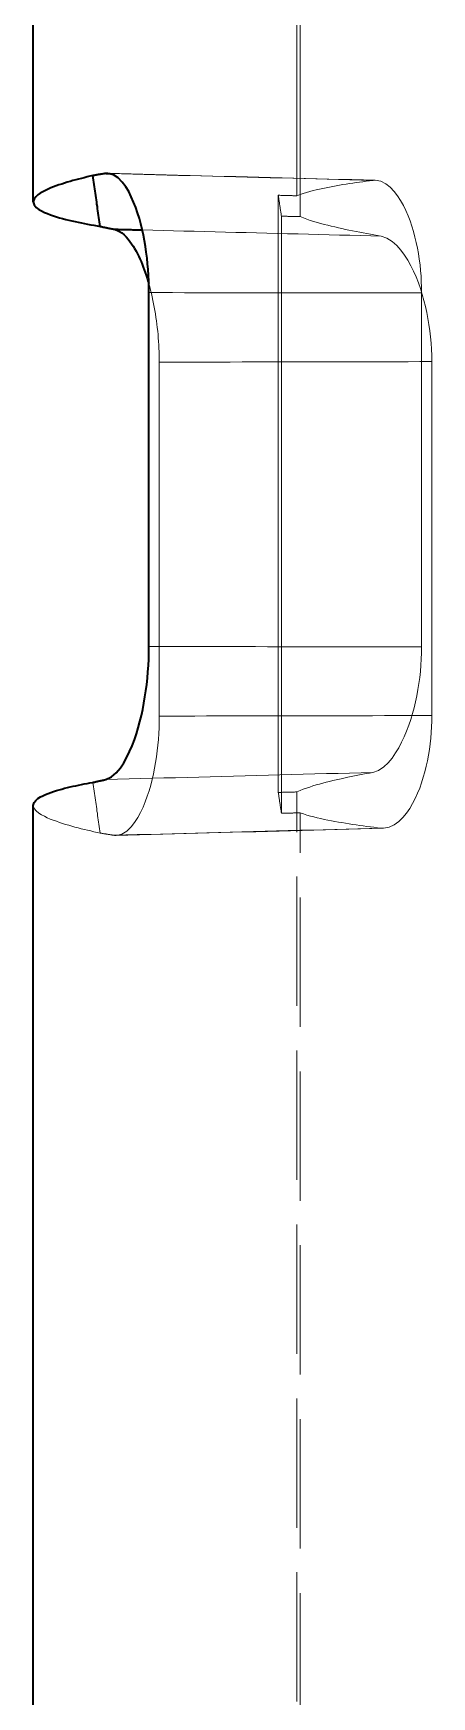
# Model space of a CAD drawing. Header units: millimetres. Extents: x 10 to 410, y 10 to 287.
# Drawn here: x 204.17 to 206.41, y 217.6 to 226.93 of the extents above; entities that cross this region are included whole.
import ezdxf

# ---------------------------------------------------------------- set-up
doc = ezdxf.new("R2010")
doc.units = ezdxf.units.MM
doc.linetypes.add('DASHED', pattern=[0.75, 0.5, -0.25])
doc.layers.add('HIDDEN', color=8, linetype='DASHED', lineweight=18)
doc.layers.add('VISIBLE', color=7, linetype='CONTINUOUS', lineweight=35)

msp = doc.modelspace()

# ---------------------------------------------------------------- linework, layer by layer
at = {"layer": 'HIDDEN'}
for points in [[(205.652, 226.0141), (205.652, 226.294), (205.652, 226.5738), (205.652, 226.8537), (205.652, 227.1335), (205.652, 227.4134), (205.652, 227.6932), (205.652, 227.9731), (205.652, 228.253), (205.652, 228.5328), (205.652, 228.8127), (205.652, 229.0925), (205.652, 229.3724), (205.652, 229.6522), (205.652, 229.9321), (205.652, 230.2119), (205.652, 230.4918), (205.652, 230.7717), (205.652, 231.0515), (205.652, 231.3314), (205.652, 231.6112), (205.652, 231.8911), (205.652, 232.1709), (205.652, 232.4508)], [(205.6693, 225.8973), (205.6693, 226.1771), (205.6693, 226.457), (205.6693, 226.7369), (205.6693, 227.0167), (205.6693, 227.2966), (205.6693, 227.5764), (205.6693, 227.8563), (205.6693, 228.1361), (205.6693, 228.416), (205.6693, 228.6958), (205.6693, 228.9757), (205.6693, 229.2556), (205.6693, 229.5354), (205.6693, 229.8153), (205.6693, 230.0951), (205.6693, 230.375), (205.6693, 230.6548), (205.6693, 230.9347), (205.6693, 231.2145), (205.6693, 231.4944), (205.6693, 231.7742), (205.6693, 232.0541), (205.6693, 232.334)], [(206.0911, 226.1013), (206.0259, 226.103), (205.9607, 226.1047), (205.8954, 226.1063), (205.8302, 226.108), (205.765, 226.1097), (205.6998, 226.1114), (205.6345, 226.113), (205.5693, 226.1147), (205.5041, 226.1164), (205.4388, 226.1181), (205.3736, 226.1198), (205.3084, 226.1214), (205.2431, 226.1231), (205.1779, 226.1248), (205.1127, 226.1265), (205.0475, 226.1282), (204.9822, 226.1298), (204.917, 226.1315), (204.8518, 226.1332), (204.7865, 226.1349), (204.7213, 226.1366), (204.6561, 226.1382), (204.5909, 226.1399)], [(204.6028, 226.1385), (204.6669, 226.1369), (204.731, 226.1352), (204.7952, 226.1336), (204.8593, 226.1319), (204.9234, 226.1303), (204.9876, 226.1287), (205.0517, 226.127), (205.1158, 226.1254), (205.1799, 226.1237), (205.2441, 226.1221), (205.3082, 226.1204), (205.3723, 226.1188), (205.4365, 226.1171), (205.5006, 226.1155), (205.5647, 226.1138), (205.6288, 226.1122), (205.693, 226.1105), (205.7571, 226.1089), (205.8212, 226.1072), (205.8854, 226.1056), (205.9495, 226.1039), (206.0136, 226.1023), (206.0777, 226.1006)], [(206.0777, 226.1006), (206.059, 226.0982), (206.0402, 226.0958), (206.0214, 226.0932), (206.0027, 226.0907), (205.9839, 226.088), (205.9652, 226.0853), (205.9465, 226.0824), (205.9278, 226.0795), (205.9091, 226.0765), (205.8904, 226.0734), (205.8717, 226.0701), (205.8531, 226.0667), (205.8345, 226.0632), (205.8159, 226.0596), (205.7974, 226.0557), (205.7789, 226.0516), (205.7605, 226.0474), (205.7421, 226.0428), (205.7238, 226.038), (205.7056, 226.0328), (205.6875, 226.0272), (205.6696, 226.021), (205.652, 226.0141)], [(206.0911, 226.1013), (206.0905, 226.1013), (206.09, 226.1013), (206.0894, 226.1013), (206.0888, 226.1013), (206.0882, 226.1013), (206.0876, 226.1013), (206.087, 226.1013), (206.0865, 226.1013), (206.0859, 226.1013), (206.0853, 226.1013), (206.0847, 226.1012), (206.0841, 226.1012), (206.0835, 226.1012), (206.083, 226.1011), (206.0824, 226.1011), (206.0818, 226.1011), (206.0812, 226.101), (206.0806, 226.101), (206.0801, 226.1009), (206.0795, 226.1008), (206.0789, 226.1008), (206.0783, 226.1007), (206.0777, 226.1006)], [(206.3513, 225.4697), (206.3509, 225.5013), (206.3498, 225.5329), (206.3481, 225.5644), (206.3456, 225.5959), (206.3424, 225.6273), (206.3384, 225.6586), (206.3336, 225.6898), (206.328, 225.7209), (206.3216, 225.7518), (206.3143, 225.7826), (206.3061, 225.8131), (206.297, 225.8433), (206.2868, 225.8732), (206.2754, 225.9026), (206.2628, 225.9316), (206.2489, 225.9599), (206.2334, 225.9875), (206.2161, 226.0139), (206.1968, 226.0388), (206.1749, 226.0616), (206.1501, 226.0811), (206.122, 226.0953), (206.0911, 226.1013)], [(205.5472, 226.017), (205.5517, 226.0169), (205.5563, 226.0167), (205.5608, 226.0166), (205.5654, 226.0165), (205.57, 226.0164), (205.5745, 226.0162), (205.5791, 226.0161), (205.5836, 226.016), (205.5882, 226.0159), (205.5927, 226.0157), (205.5973, 226.0156), (205.6019, 226.0155), (205.6064, 226.0154), (205.611, 226.0152), (205.6155, 226.0151), (205.6201, 226.015), (205.6246, 226.0149), (205.6292, 226.0147), (205.6337, 226.0146), (205.6383, 226.0145), (205.6429, 226.0144), (205.6474, 226.0142), (205.652, 226.0141)], [(205.5646, 225.8998), (205.5638, 225.9049), (205.5631, 225.91), (205.5623, 225.9151), (205.5615, 225.9202), (205.5608, 225.9253), (205.56, 225.9304), (205.5593, 225.9355), (205.5585, 225.9406), (205.5578, 225.9457), (205.557, 225.9508), (205.5562, 225.9558), (205.5555, 225.9609), (205.5547, 225.966), (205.554, 225.9711), (205.5532, 225.9762), (205.5525, 225.9813), (205.5517, 225.9864), (205.551, 225.9915), (205.5502, 225.9966), (205.5494, 226.0017), (205.5487, 226.0068), (205.5479, 226.0119), (205.5472, 226.017)], [(205.5472, 222.6695), (205.5472, 222.8151), (205.5472, 222.9606), (205.5472, 223.1062), (205.5472, 223.2517), (205.5472, 223.3972), (205.5472, 223.5428), (205.5472, 223.6883), (205.5472, 223.8339), (205.5472, 223.9794), (205.5472, 224.1249), (205.5472, 224.2705), (205.5472, 224.416), (205.5472, 224.5616), (205.5472, 224.7071), (205.5472, 224.8527), (205.5472, 224.9982), (205.5472, 225.1437), (205.5472, 225.2893), (205.5472, 225.4348), (205.5472, 225.5804), (205.5472, 225.7259), (205.5472, 225.8714), (205.5472, 226.017)], [(205.6693, 225.8973), (205.6648, 225.8974), (205.6602, 225.8975), (205.6557, 225.8976), (205.6511, 225.8977), (205.6465, 225.8978), (205.642, 225.8979), (205.6374, 225.8981), (205.6329, 225.8982), (205.6283, 225.8983), (205.6238, 225.8984), (205.6192, 225.8985), (205.6147, 225.8986), (205.6101, 225.8987), (205.6056, 225.8988), (205.601, 225.8989), (205.5964, 225.899), (205.5919, 225.8991), (205.5873, 225.8993), (205.5828, 225.8994), (205.5782, 225.8995), (205.5737, 225.8996), (205.5691, 225.8997), (205.5646, 225.8998)], [(205.5646, 222.5523), (205.5646, 222.6979), (205.5646, 222.8434), (205.5646, 222.989), (205.5646, 223.1345), (205.5646, 223.28), (205.5646, 223.4256), (205.5646, 223.5711), (205.5646, 223.7167), (205.5646, 223.8622), (205.5646, 224.0078), (205.5646, 224.1533), (205.5646, 224.2988), (205.5646, 224.4444), (205.5646, 224.5899), (205.5646, 224.7355), (205.5646, 224.881), (205.5646, 225.0265), (205.5646, 225.1721), (205.5646, 225.3176), (205.5646, 225.4632), (205.5646, 225.6087), (205.5646, 225.7543), (205.5646, 225.8998)], [(205.6693, 225.8973), (205.6882, 225.8898), (205.7074, 225.8829), (205.7267, 225.8764), (205.7462, 225.8703), (205.7657, 225.8646), (205.7853, 225.859), (205.805, 225.8538), (205.8247, 225.8488), (205.8445, 225.8439), (205.8643, 225.8392), (205.8842, 225.8347), (205.9041, 225.8303), (205.924, 225.826), (205.9439, 225.8218), (205.9639, 225.8177), (205.9839, 225.8138), (206.0039, 225.8099), (206.0239, 225.8061), (206.0439, 225.8024), (206.0639, 225.7987), (206.084, 225.7951), (206.1041, 225.7916), (206.1241, 225.7881)], [(204.784, 225.8226), (204.8423, 225.8211), (204.9006, 225.8196), (204.9588, 225.8181), (205.0171, 225.8166), (205.0754, 225.8151), (205.1336, 225.8136), (205.1919, 225.8121), (205.2501, 225.8106), (205.3084, 225.8091), (205.3667, 225.8076), (205.4249, 225.8061), (205.4832, 225.8046), (205.5415, 225.8031), (205.5997, 225.8016), (205.658, 225.8001), (205.7163, 225.7986), (205.7745, 225.7971), (205.8328, 225.7956), (205.8911, 225.7941), (205.9493, 225.7926), (206.0076, 225.7911), (206.0659, 225.7896), (206.1241, 225.7881)], [(206.1241, 225.7881), (206.1569, 225.7772), (206.1862, 225.7587), (206.2121, 225.7356), (206.2351, 225.7096), (206.2557, 225.6817), (206.2743, 225.6524), (206.2912, 225.6221), (206.3065, 225.591), (206.3205, 225.5592), (206.3332, 225.5269), (206.3448, 225.4942), (206.3553, 225.4611), (206.3647, 225.4277), (206.3731, 225.3941), (206.3806, 225.3602), (206.3872, 225.3261), (206.3929, 225.2919), (206.3976, 225.2575), (206.4015, 225.223), (206.4045, 225.1884), (206.4067, 225.1538), (206.408, 225.1191), (206.4084, 225.0844)], [(204.8204, 225.5221), (204.8256, 225.5034), (204.8305, 225.4846), (204.8351, 225.4658), (204.8395, 225.4469), (204.8437, 225.428), (204.8476, 225.409), (204.8512, 225.39), (204.8546, 225.3709), (204.8578, 225.3518), (204.8607, 225.3326), (204.8634, 225.3134), (204.8659, 225.2942), (204.8682, 225.275), (204.8702, 225.2557), (204.872, 225.2364), (204.8737, 225.2171), (204.8751, 225.1977), (204.8762, 225.1784), (204.8772, 225.159), (204.8779, 225.1397), (204.8785, 225.1203), (204.8788, 225.1009), (204.8789, 225.0815)], [(204.8211, 225.4712), (204.8876, 225.4712), (204.9541, 225.4711), (205.0207, 225.471), (205.0872, 225.471), (205.1537, 225.4709), (205.2202, 225.4708), (205.2868, 225.4708), (205.3533, 225.4707), (205.4198, 225.4706), (205.4864, 225.4706), (205.5529, 225.4705), (205.6194, 225.4704), (205.686, 225.4704), (205.7525, 225.4703), (205.819, 225.4702), (205.8855, 225.4702), (205.9521, 225.4701), (206.0186, 225.47), (206.0851, 225.47), (206.1517, 225.4699), (206.2182, 225.4698), (206.2847, 225.4698), (206.3513, 225.4697)], [(206.3513, 223.4856), (206.3513, 223.5719), (206.3513, 223.6582), (206.3513, 223.7444), (206.3513, 223.8307), (206.3513, 223.917), (206.3513, 224.0032), (206.3513, 224.0895), (206.3513, 224.1757), (206.3513, 224.262), (206.3513, 224.3483), (206.3513, 224.4345), (206.3513, 224.5208), (206.3513, 224.6071), (206.3513, 224.6933), (206.3513, 224.7796), (206.3513, 224.8659), (206.3513, 224.9521), (206.3513, 225.0384), (206.3513, 225.1247), (206.3513, 225.2109), (206.3513, 225.2972), (206.3513, 225.3834), (206.3513, 225.4697)], [(204.8789, 225.0815), (204.9454, 225.0817), (205.0119, 225.0818), (205.0784, 225.0819), (205.1449, 225.082), (205.2114, 225.0822), (205.2779, 225.0823), (205.3444, 225.0824), (205.4109, 225.0825), (205.4774, 225.0827), (205.5439, 225.0828), (205.6104, 225.0829), (205.6769, 225.083), (205.7434, 225.0832), (205.8099, 225.0833), (205.8764, 225.0834), (205.9429, 225.0836), (206.0094, 225.0837), (206.0759, 225.0838), (206.1424, 225.0839), (206.2089, 225.0841), (206.2754, 225.0842), (206.3419, 225.0843), (206.4084, 225.0844)], [(204.8789, 223.0975), (204.8789, 223.1837), (204.8789, 223.27), (204.8789, 223.3563), (204.8789, 223.4425), (204.8789, 223.5288), (204.8789, 223.615), (204.8789, 223.7013), (204.8789, 223.7876), (204.8789, 223.8738), (204.8789, 223.9601), (204.8789, 224.0464), (204.8789, 224.1326), (204.8789, 224.2189), (204.8789, 224.3052), (204.8789, 224.3914), (204.8789, 224.4777), (204.8789, 224.564), (204.8789, 224.6502), (204.8789, 224.7365), (204.8789, 224.8227), (204.8789, 224.909), (204.8789, 224.9953), (204.8789, 225.0815)], [(206.4084, 223.1004), (206.4084, 223.1866), (206.4084, 223.2729), (206.4084, 223.3591), (206.4084, 223.4454), (206.4084, 223.5317), (206.4084, 223.6179), (206.4084, 223.7042), (206.4084, 223.7905), (206.4084, 223.8767), (206.4084, 223.963), (206.4084, 224.0493), (206.4084, 224.1355), (206.4084, 224.2218), (206.4084, 224.3081), (206.4084, 224.3943), (206.4084, 224.4806), (206.4084, 224.5668), (206.4084, 224.6531), (206.4084, 224.7394), (206.4084, 224.8256), (206.4084, 224.9119), (206.4084, 224.9982), (206.4084, 225.0844)], [(204.8211, 223.4872), (204.8876, 223.4871), (204.9541, 223.487), (205.0207, 223.487), (205.0872, 223.4869), (205.1537, 223.4868), (205.2202, 223.4868), (205.2868, 223.4867), (205.3533, 223.4866), (205.4198, 223.4866), (205.4864, 223.4865), (205.5529, 223.4864), (205.6194, 223.4864), (205.686, 223.4863), (205.7525, 223.4862), (205.819, 223.4862), (205.8855, 223.4861), (205.9521, 223.486), (206.0186, 223.486), (206.0851, 223.4859), (206.1517, 223.4858), (206.2182, 223.4858), (206.2847, 223.4857), (206.3513, 223.4856)], [(206.0777, 222.7817), (206.1101, 222.7931), (206.1386, 222.8123), (206.1636, 222.836), (206.1858, 222.8624), (206.2055, 222.8906), (206.2233, 222.9201), (206.2395, 222.9505), (206.2541, 222.9817), (206.2674, 223.0134), (206.2796, 223.0457), (206.2906, 223.0783), (206.3006, 223.1113), (206.3096, 223.1445), (206.3176, 223.178), (206.3248, 223.2117), (206.331, 223.2456), (206.3364, 223.2796), (206.3409, 223.3138), (206.3447, 223.348), (206.3475, 223.3824), (206.3496, 223.4168), (206.3508, 223.4512), (206.3513, 223.4856)], [(204.8789, 223.0975), (204.8786, 223.0648), (204.8777, 223.0322), (204.8761, 222.9996), (204.8739, 222.9671), (204.8711, 222.9346), (204.8676, 222.9021), (204.8634, 222.8698), (204.8585, 222.8375), (204.8529, 222.8054), (204.8465, 222.7734), (204.8392, 222.7416), (204.8311, 222.71), (204.822, 222.6786), (204.812, 222.6476), (204.8007, 222.617), (204.7883, 222.5868), (204.7743, 222.5573), (204.7587, 222.5287), (204.741, 222.5013), (204.7207, 222.4757), (204.6972, 222.4532), (204.6695, 222.436), (204.638, 222.4286)], [(204.8789, 223.0975), (204.9454, 223.0976), (205.0119, 223.0977), (205.0784, 223.0978), (205.1449, 223.098), (205.2114, 223.0981), (205.2779, 223.0982), (205.3444, 223.0983), (205.4109, 223.0985), (205.4774, 223.0986), (205.5439, 223.0987), (205.6104, 223.0988), (205.6769, 223.099), (205.7434, 223.0991), (205.8099, 223.0992), (205.8764, 223.0993), (205.9429, 223.0995), (206.0094, 223.0996), (206.0759, 223.0997), (206.1424, 223.0999), (206.2089, 223.1), (206.2754, 223.1001), (206.3419, 223.1002), (206.4084, 223.1004)], [(206.4084, 223.1004), (206.4081, 223.0685), (206.407, 223.0367), (206.4051, 223.0049), (206.4025, 222.9732), (206.3991, 222.9415), (206.3949, 222.9099), (206.3899, 222.8785), (206.384, 222.8472), (206.3773, 222.816), (206.3696, 222.7851), (206.361, 222.7545), (206.3513, 222.7241), (206.3406, 222.6941), (206.3287, 222.6646), (206.3155, 222.6356), (206.3009, 222.6073), (206.2846, 222.5799), (206.2666, 222.5537), (206.2464, 222.5291), (206.2237, 222.5068), (206.1982, 222.4878), (206.1694, 222.4742), (206.1382, 222.4685)], [(204.579, 222.7418), (204.6442, 222.7436), (204.7094, 222.7453), (204.7745, 222.747), (204.8397, 222.7488), (204.9048, 222.7505), (204.97, 222.7522), (205.0352, 222.7539), (205.1003, 222.7557), (205.1655, 222.7574), (205.2307, 222.7591), (205.2958, 222.7609), (205.361, 222.7626), (205.4261, 222.7643), (205.4913, 222.7661), (205.5565, 222.7678), (205.6216, 222.7695), (205.6868, 222.7713), (205.7519, 222.773), (205.8171, 222.7747), (205.8823, 222.7765), (205.9474, 222.7782), (206.0126, 222.7799), (206.0777, 222.7817)], [(205.652, 222.6721), (205.6695, 222.6799), (205.6872, 222.6871), (205.7052, 222.6936), (205.7234, 222.6998), (205.7416, 222.7056), (205.7599, 222.7112), (205.7784, 222.7165), (205.7969, 222.7215), (205.8154, 222.7264), (205.834, 222.731), (205.8526, 222.7356), (205.8712, 222.74), (205.8899, 222.7442), (205.9086, 222.7484), (205.9273, 222.7524), (205.9461, 222.7564), (205.9648, 222.7602), (205.9836, 222.764), (206.0024, 222.7676), (206.0212, 222.7712), (206.04, 222.7748), (206.0589, 222.7782), (206.0777, 222.7817)], [(204.548, 222.4414), (204.5461, 222.4537), (204.5443, 222.4661), (204.5425, 222.4785), (204.5406, 222.4908), (204.5388, 222.5032), (204.537, 222.5156), (204.5351, 222.5279), (204.5333, 222.5403), (204.5315, 222.5527), (204.5296, 222.565), (204.5278, 222.5774), (204.526, 222.5897), (204.5241, 222.6021), (204.5223, 222.6145), (204.5205, 222.6268), (204.5186, 222.6392), (204.5168, 222.6516), (204.5149, 222.6639), (204.5131, 222.6763), (204.5113, 222.6887), (204.5094, 222.701), (204.5076, 222.7134), (204.5058, 222.7258)], [(204.548, 222.4414), (204.5302, 222.4454), (204.5124, 222.4493), (204.4946, 222.4533), (204.4768, 222.4576), (204.4591, 222.4619), (204.4414, 222.4662), (204.4237, 222.4708), (204.406, 222.4754), (204.3885, 222.4803), (204.3709, 222.4853), (204.3534, 222.4905), (204.336, 222.4959), (204.3187, 222.5016), (204.3014, 222.5076), (204.2843, 222.5139), (204.2673, 222.5205), (204.2506, 222.5279), (204.2341, 222.5357), (204.218, 222.5443), (204.2026, 222.554), (204.1885, 222.5656), (204.1772, 222.5798), (204.1717, 222.597)], [(205.652, 222.6721), (205.6474, 222.672), (205.6429, 222.6719), (205.6383, 222.6718), (205.6337, 222.6717), (205.6292, 222.6716), (205.6246, 222.6715), (205.6201, 222.6713), (205.6155, 222.6712), (205.611, 222.6711), (205.6064, 222.671), (205.6019, 222.6709), (205.5973, 222.6708), (205.5927, 222.6707), (205.5882, 222.6705), (205.5836, 222.6704), (205.5791, 222.6703), (205.5745, 222.6702), (205.57, 222.6701), (205.5654, 222.67), (205.5608, 222.6699), (205.5563, 222.6698), (205.5517, 222.6696), (205.5472, 222.6695)], [(205.5472, 222.6695), (205.5479, 222.6644), (205.5487, 222.6593), (205.5494, 222.6542), (205.5502, 222.6491), (205.551, 222.6441), (205.5517, 222.639), (205.5525, 222.6339), (205.5532, 222.6288), (205.554, 222.6237), (205.5547, 222.6186), (205.5555, 222.6135), (205.5562, 222.6084), (205.557, 222.6033), (205.5578, 222.5982), (205.5585, 222.5931), (205.5593, 222.588), (205.56, 222.5829), (205.5608, 222.5778), (205.5615, 222.5727), (205.5623, 222.5676), (205.5631, 222.5625), (205.5638, 222.5574), (205.5646, 222.5523)], [(205.652, 200.2508), (205.652, 201.2256), (205.652, 202.2005), (205.652, 203.1753), (205.652, 204.1502), (205.652, 205.125), (205.652, 206.0998), (205.652, 207.0747), (205.652, 208.0495), (205.652, 209.0244), (205.652, 209.9992), (205.652, 210.974), (205.652, 211.9489), (205.652, 212.9237), (205.652, 213.8986), (205.652, 214.8734), (205.652, 215.8482), (205.652, 216.8231), (205.652, 217.7979), (205.652, 218.7728), (205.652, 219.7476), (205.652, 220.7225), (205.652, 221.6973), (205.652, 222.6721)], [(205.5646, 222.5523), (205.5691, 222.5525), (205.5737, 222.5526), (205.5782, 222.5527), (205.5828, 222.5529), (205.5873, 222.553), (205.5919, 222.5531), (205.5964, 222.5532), (205.601, 222.5534), (205.6056, 222.5535), (205.6101, 222.5536), (205.6147, 222.5538), (205.6192, 222.5539), (205.6238, 222.554), (205.6283, 222.5541), (205.6329, 222.5543), (205.6374, 222.5544), (205.642, 222.5545), (205.6465, 222.5547), (205.6511, 222.5548), (205.6557, 222.5549), (205.6602, 222.555), (205.6648, 222.5552), (205.6693, 222.5553)], [(206.1241, 222.4692), (206.1041, 222.4716), (206.0841, 222.4741), (206.0641, 222.4767), (206.0441, 222.4793), (206.0241, 222.482), (206.0042, 222.4847), (205.9842, 222.4876), (205.9643, 222.4905), (205.9443, 222.4936), (205.9244, 222.4967), (205.9045, 222.5), (205.8847, 222.5034), (205.8648, 222.5069), (205.845, 222.5106), (205.8252, 222.5145), (205.8054, 222.5185), (205.7857, 222.5227), (205.7661, 222.5273), (205.7465, 222.5321), (205.727, 222.5372), (205.7076, 222.5427), (205.6884, 222.5487), (205.6693, 222.5553)], [(205.6693, 200.134), (205.6693, 201.1088), (205.6693, 202.0836), (205.6693, 203.0585), (205.6693, 204.0333), (205.6693, 205.0082), (205.6693, 205.983), (205.6693, 206.9578), (205.6693, 207.9327), (205.6693, 208.9075), (205.6693, 209.8824), (205.6693, 210.8572), (205.6693, 211.8321), (205.6693, 212.8069), (205.6693, 213.7817), (205.6693, 214.7566), (205.6693, 215.7314), (205.6693, 216.7063), (205.6693, 217.6811), (205.6693, 218.6559), (205.6693, 219.6308), (205.6693, 220.6056), (205.6693, 221.5805), (205.6693, 222.5553)], [(204.6254, 222.4293), (204.6221, 222.4298), (204.6187, 222.4303), (204.6153, 222.4308), (204.612, 222.4313), (204.6086, 222.4318), (204.6052, 222.4323), (204.6018, 222.4328), (204.5985, 222.4334), (204.5951, 222.4339), (204.5917, 222.4344), (204.5884, 222.4349), (204.585, 222.4354), (204.5816, 222.436), (204.5783, 222.4365), (204.5749, 222.437), (204.5715, 222.4376), (204.5682, 222.4381), (204.5648, 222.4386), (204.5614, 222.4392), (204.5581, 222.4397), (204.5547, 222.4403), (204.5513, 222.4408), (204.548, 222.4414)], [(204.6254, 222.4293), (204.6906, 222.4311), (204.7558, 222.4328), (204.8209, 222.4345), (204.8861, 222.4363), (204.9512, 222.438), (205.0164, 222.4397), (205.0816, 222.4415), (205.1467, 222.4432), (205.2119, 222.4449), (205.277, 222.4467), (205.3422, 222.4484), (205.4074, 222.4501), (205.4725, 222.4518), (205.5377, 222.4536), (205.6028, 222.4553), (205.668, 222.457), (205.7332, 222.4588), (205.7983, 222.4605), (205.8635, 222.4622), (205.9286, 222.464), (205.9938, 222.4657), (206.059, 222.4674), (206.1241, 222.4692)], [(204.638, 222.4286), (204.6374, 222.4286), (204.6369, 222.4286), (204.6363, 222.4285), (204.6358, 222.4285), (204.6352, 222.4286), (204.6347, 222.4286), (204.6341, 222.4286), (204.6336, 222.4286), (204.6331, 222.4286), (204.6325, 222.4286), (204.632, 222.4287), (204.6314, 222.4287), (204.6309, 222.4287), (204.6303, 222.4288), (204.6298, 222.4288), (204.6292, 222.4289), (204.6287, 222.4289), (204.6281, 222.429), (204.6276, 222.429), (204.6271, 222.4291), (204.6265, 222.4292), (204.626, 222.4292), (204.6254, 222.4293)], [(206.1382, 222.4685), (206.073, 222.4668), (206.0078, 222.4651), (205.9425, 222.4633), (205.8773, 222.4616), (205.8121, 222.4598), (205.7469, 222.4581), (205.6816, 222.4564), (205.6164, 222.4546), (205.5512, 222.4529), (205.4859, 222.4512), (205.4207, 222.4494), (205.3555, 222.4477), (205.2903, 222.4459), (205.225, 222.4442), (205.1598, 222.4425), (205.0946, 222.4407), (205.0293, 222.439), (204.9641, 222.4373), (204.8989, 222.4355), (204.8337, 222.4338), (204.7684, 222.432), (204.7032, 222.4303), (204.638, 222.4286)], [(206.1382, 222.4685), (206.1376, 222.4685), (206.137, 222.4685), (206.1364, 222.4685), (206.1358, 222.4685), (206.1352, 222.4685), (206.1345, 222.4685), (206.1339, 222.4685), (206.1333, 222.4685), (206.1327, 222.4685), (206.1321, 222.4686), (206.1315, 222.4686), (206.1309, 222.4686), (206.1302, 222.4686), (206.1296, 222.4687), (206.129, 222.4687), (206.1284, 222.4688), (206.1278, 222.4688), (206.1272, 222.4689), (206.1266, 222.4689), (206.126, 222.469), (206.1253, 222.469), (206.1247, 222.4691), (206.1241, 222.4692)]]:
    msp.add_lwpolyline(points, dxfattribs=at)
at = {"layer": 'VISIBLE'}
for points in [[(204.1717, 225.9797), (204.1717, 226.2578), (204.1717, 226.5359), (204.1717, 226.814), (204.1717, 227.0921), (204.1717, 227.3701), (204.1717, 227.6482), (204.1717, 227.9263), (204.1717, 228.2044), (204.1717, 228.4825), (204.1717, 228.7606), (204.1717, 229.0386), (204.1717, 229.3167), (204.1717, 229.5948), (204.1717, 229.8729), (204.1717, 230.151), (204.1717, 230.4291), (204.1717, 230.7071), (204.1717, 230.9852), (204.1717, 231.2633), (204.1717, 231.5414), (204.1717, 231.8195), (204.1717, 232.0976), (204.1717, 232.3756)], [(204.579, 226.1391), (204.5759, 226.1386), (204.5727, 226.1381), (204.5695, 226.1376), (204.5663, 226.1371), (204.5631, 226.1366), (204.5599, 226.1361), (204.5567, 226.1356), (204.5535, 226.1351), (204.5503, 226.1346), (204.5472, 226.1341), (204.544, 226.1335), (204.5408, 226.133), (204.5376, 226.1325), (204.5344, 226.1319), (204.5312, 226.1314), (204.528, 226.1309), (204.5249, 226.1303), (204.5217, 226.1298), (204.5185, 226.1292), (204.5153, 226.1287), (204.5121, 226.1281), (204.5089, 226.1276), (204.5058, 226.127)], [(204.5909, 226.1399), (204.5903, 226.1399), (204.5898, 226.1399), (204.5893, 226.1399), (204.5888, 226.1399), (204.5883, 226.1399), (204.5878, 226.1399), (204.5872, 226.1399), (204.5867, 226.1399), (204.5862, 226.1399), (204.5857, 226.1398), (204.5852, 226.1398), (204.5847, 226.1398), (204.5842, 226.1397), (204.5836, 226.1397), (204.5831, 226.1397), (204.5826, 226.1396), (204.5821, 226.1396), (204.5816, 226.1395), (204.5811, 226.1394), (204.5806, 226.1394), (204.5801, 226.1393), (204.5796, 226.1392), (204.579, 226.1391)], [(204.579, 226.1391), (204.5801, 226.1391), (204.5811, 226.1391), (204.5821, 226.1391), (204.5832, 226.139), (204.5842, 226.139), (204.5852, 226.139), (204.5863, 226.139), (204.5873, 226.1389), (204.5883, 226.1389), (204.5894, 226.1389), (204.5904, 226.1389), (204.5914, 226.1388), (204.5925, 226.1388), (204.5935, 226.1388), (204.5945, 226.1387), (204.5956, 226.1387), (204.5966, 226.1387), (204.5976, 226.1387), (204.5987, 226.1386), (204.5997, 226.1386), (204.6007, 226.1386), (204.6018, 226.1386), (204.6028, 226.1385)], [(204.8211, 225.4712), (204.8208, 225.5036), (204.8199, 225.536), (204.8184, 225.5683), (204.8164, 225.6006), (204.8137, 225.6328), (204.8104, 225.665), (204.8064, 225.6972), (204.8018, 225.7292), (204.7965, 225.7611), (204.7904, 225.7929), (204.7836, 225.8246), (204.7759, 225.856), (204.7674, 225.8872), (204.7578, 225.9182), (204.7472, 225.9487), (204.7354, 225.9789), (204.7222, 226.0084), (204.7074, 226.0372), (204.6906, 226.0649), (204.6713, 226.0908), (204.6488, 226.114), (204.622, 226.132), (204.5909, 226.1399)], [(204.5058, 226.127), (204.4898, 226.1232), (204.4739, 226.1194), (204.4579, 226.1156), (204.4421, 226.1116), (204.4262, 226.1075), (204.4103, 226.1033), (204.3945, 226.0989), (204.3787, 226.0946), (204.363, 226.0899), (204.3473, 226.0851), (204.3317, 226.0801), (204.3162, 226.075), (204.3007, 226.0695), (204.2853, 226.0639), (204.2701, 226.0578), (204.255, 226.0515), (204.2402, 226.0445), (204.2256, 226.037), (204.2114, 226.0287), (204.198, 226.0194), (204.1858, 226.0085), (204.1762, 225.9953), (204.1717, 225.9797)], [(204.548, 225.8426), (204.5461, 225.855), (204.5443, 225.8674), (204.5425, 225.8797), (204.5406, 225.8921), (204.5388, 225.9045), (204.537, 225.9168), (204.5351, 225.9292), (204.5333, 225.9416), (204.5315, 225.9539), (204.5296, 225.9663), (204.5278, 225.9787), (204.526, 225.991), (204.5241, 226.0034), (204.5223, 226.0157), (204.5205, 226.0281), (204.5186, 226.0405), (204.5168, 226.0528), (204.5149, 226.0652), (204.5131, 226.0776), (204.5113, 226.0899), (204.5094, 226.1023), (204.5076, 226.1147), (204.5058, 226.127)], [(204.1717, 225.9797), (204.1772, 225.9628), (204.1885, 225.949), (204.2027, 225.938), (204.2183, 225.9289), (204.2345, 225.9211), (204.251, 225.914), (204.2678, 225.9075), (204.2848, 225.9017), (204.302, 225.8962), (204.3192, 225.8911), (204.3366, 225.8863), (204.354, 225.8818), (204.3715, 225.8775), (204.389, 225.8734), (204.4065, 225.8694), (204.4241, 225.8657), (204.4418, 225.862), (204.4594, 225.8586), (204.4771, 225.8552), (204.4948, 225.8519), (204.5125, 225.8488), (204.5302, 225.8457), (204.548, 225.8426)], [(204.548, 225.8426), (204.5513, 225.8419), (204.5547, 225.8412), (204.5581, 225.8405), (204.5614, 225.8398), (204.5648, 225.8391), (204.5682, 225.8383), (204.5715, 225.8376), (204.5749, 225.8369), (204.5783, 225.8362), (204.5816, 225.8355), (204.585, 225.8348), (204.5884, 225.8341), (204.5917, 225.8334), (204.5951, 225.8328), (204.5985, 225.8321), (204.6018, 225.8314), (204.6052, 225.8307), (204.6086, 225.83), (204.6119, 225.8293), (204.6153, 225.8287), (204.6187, 225.828), (204.6221, 225.8273), (204.6254, 225.8267)], [(204.6254, 225.8267), (204.641, 225.8219), (204.6556, 225.8146), (204.669, 225.8055), (204.6815, 225.795), (204.693, 225.7835), (204.7038, 225.7713), (204.7139, 225.7585), (204.7233, 225.7453), (204.7323, 225.7316), (204.7407, 225.7177), (204.7487, 225.7035), (204.7563, 225.6891), (204.7636, 225.6745), (204.7705, 225.6598), (204.7771, 225.6449), (204.7834, 225.6299), (204.7894, 225.6147), (204.7951, 225.5995), (204.8006, 225.5842), (204.8059, 225.5687), (204.8109, 225.5532), (204.8158, 225.5377), (204.8204, 225.5221)], [(204.6254, 225.8267), (204.6323, 225.8265), (204.6392, 225.8263), (204.6461, 225.8261), (204.653, 225.8259), (204.6599, 225.8258), (204.6668, 225.8256), (204.6737, 225.8254), (204.6806, 225.8252), (204.6875, 225.8251), (204.6944, 225.8249), (204.7013, 225.8247), (204.7082, 225.8245), (204.7151, 225.8243), (204.722, 225.8242), (204.7289, 225.824), (204.7358, 225.8238), (204.7427, 225.8236), (204.7496, 225.8235), (204.7564, 225.8233), (204.7633, 225.8231), (204.7702, 225.8229), (204.7771, 225.8228), (204.784, 225.8226)], [(204.8211, 223.4872), (204.8211, 223.5734), (204.8211, 223.6597), (204.8211, 223.7459), (204.8211, 223.8322), (204.8211, 223.9185), (204.8211, 224.0047), (204.8211, 224.091), (204.8211, 224.1773), (204.8211, 224.2635), (204.8211, 224.3498), (204.8211, 224.4361), (204.8211, 224.5223), (204.8211, 224.6086), (204.8211, 224.6949), (204.8211, 224.7811), (204.8211, 224.8674), (204.8211, 224.9536), (204.8211, 225.0399), (204.8211, 225.1262), (204.8211, 225.2124), (204.8211, 225.2987), (204.8211, 225.385), (204.8211, 225.4712)], [(204.579, 222.7418), (204.6112, 222.7562), (204.638, 222.7792), (204.6606, 222.8065), (204.6802, 222.836), (204.6974, 222.8669), (204.7128, 222.8988), (204.7266, 222.9314), (204.7392, 222.9646), (204.7505, 222.9981), (204.7608, 223.032), (204.7701, 223.0662), (204.7786, 223.1006), (204.7861, 223.1352), (204.7929, 223.17), (204.7989, 223.2049), (204.8041, 223.2399), (204.8087, 223.2751), (204.8125, 223.3103), (204.8156, 223.3456), (204.818, 223.3809), (204.8197, 223.4163), (204.8207, 223.4517), (204.8211, 223.4872)], [(204.1717, 222.597), (204.1763, 222.6123), (204.1859, 222.625), (204.1983, 222.6353), (204.212, 222.6439), (204.2262, 222.6513), (204.2409, 222.658), (204.2558, 222.6642), (204.2709, 222.6696), (204.2862, 222.6749), (204.3016, 222.6797), (204.317, 222.6842), (204.3325, 222.6885), (204.3481, 222.6926), (204.3638, 222.6965), (204.3794, 222.7003), (204.3951, 222.7038), (204.4109, 222.7073), (204.4266, 222.7106), (204.4424, 222.7138), (204.4582, 222.717), (204.4741, 222.7199), (204.4899, 222.7228), (204.5058, 222.7258)], [(204.5058, 222.7258), (204.5089, 222.7265), (204.5121, 222.7272), (204.5153, 222.7279), (204.5185, 222.7287), (204.5217, 222.7294), (204.5249, 222.7301), (204.528, 222.7308), (204.5312, 222.7315), (204.5344, 222.7322), (204.5376, 222.7329), (204.5408, 222.7336), (204.544, 222.7343), (204.5471, 222.735), (204.5503, 222.7357), (204.5535, 222.7364), (204.5567, 222.7371), (204.5599, 222.7378), (204.5631, 222.7384), (204.5663, 222.7391), (204.5695, 222.7398), (204.5727, 222.7405), (204.5759, 222.7411), (204.579, 222.7418)], [(204.1717, 194.5272), (204.1717, 195.7476), (204.1717, 196.9681), (204.1717, 198.1885), (204.1717, 199.4089), (204.1717, 200.6293), (204.1717, 201.8498), (204.1717, 203.0702), (204.1717, 204.2906), (204.1717, 205.511), (204.1717, 206.7315), (204.1717, 207.9519), (204.1717, 209.1723), (204.1717, 210.3927), (204.1717, 211.6132), (204.1717, 212.8336), (204.1717, 214.054), (204.1717, 215.2744), (204.1717, 216.4949), (204.1717, 217.7153), (204.1717, 218.9357), (204.1717, 220.1561), (204.1717, 221.3766), (204.1717, 222.597)]]:
    msp.add_lwpolyline(points, dxfattribs=at)

doc.saveas('drawing.dxf')
